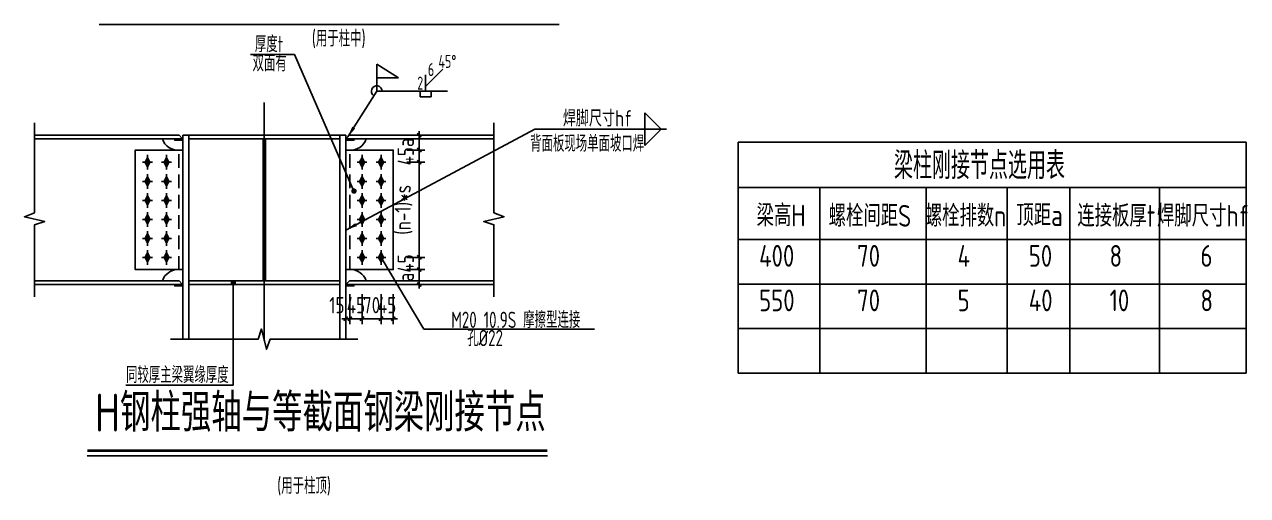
# Model space of a CAD drawing. Extents: x -89996 to 1006241, y -2176 to 440573.
# Drawn here: x 931866 to 954389, y 40483 to 49155 of the extents above; entities that cross this region are included whole.
import ezdxf
from ezdxf.enums import TextEntityAlignment as Align

# ---------------------------------------------------------------- set-up
doc = ezdxf.new("R2010")
doc.units = 0
doc.header["$LTSCALE"] = 1000
doc.header["$MEASUREMENT"] = 0
doc.linetypes.add('DASHED', pattern=[0.75, 0.5, -0.25])
for name, color, linetype in [('AXIS', 3, 'Continuous'), ('BOLT', 251, 'Continuous'), ('DIM', 146, 'Continuous'), ('GL', 150, 'Continuous'), ('LK 轮廓', 3, 'Continuous'), ('NUM', 7, 'Continuous'), ('PUB_DIM', 3, 'Continuous'), ('PZ', 202, 'Continuous'), ('TEXT', 7, 'Continuous'), ('THIN', 7, 'Continuous'), ('WELD', 7, 'Continuous'), ('引出线', 3, 'Continuous'), ('文字', 7, 'Continuous'), ('板件', 11, 'Continuous'), ('柱构件', 4, 'Continuous')]:
    doc.layers.add(name, color=color, linetype=linetype)
doc.styles.get("Standard").update_dxf_attribs({"font": 'gbenor.shx', "bigfont": 'gbcbig.shx'})
doc.styles.add('TSSD_Dimension', font='Tssdeng.shx', dxfattribs={"width": 0.8, "bigfont": 'hztxt.shx'})
doc.styles.add('TSSD_Label', font='tssdeng.shx', dxfattribs={"width": 0.7, "bigfont": 'hztxt.shx'})
doc.styles.add('TSSD_Norm', font='tssdeng.shx', dxfattribs={"bigfont": 'hztxt.shx'})
doc.dimstyles.new('TSSD_20_100', dxfattribs={"dimtxt": 300, "dimasz": 75, "dimexe": 100, "dimexo": 250, "dimgap": 100, "dimtad": 1, "dimdec": 0, "dimlfac": 0.2, "dimzin": 0, "dimdsep": 46, "dimtxsty": 'TSSD_Dimension', "dimblk": 'ARCHTICK', "dimcen": 0, "dimdle": 100, "dimclrt": 7, "dimadec": 0, "dimazin": 0, "dimtfac": 1, "dimtdec": 0, "dimtix": 1, "dimtmove": 2, "dimatfit": 3, "dimfxl": 0, "dimtolj": 1, "dimtzin": 0, "dimarcsym": 0})
doc.dimstyles.new('TSSD_LEADER_STYLE_200.0', dxfattribs={"dimtxt": 0.18, "dimasz": 200, "dimexe": 0.18, "dimexo": 0.0625, "dimgap": 0.09, "dimtad": 0, "dimtih": 1, "dimtoh": 1, "dimdec": 4, "dimzin": 0, "dimdsep": 46, "dimtxsty": 'Standard', "dimcen": 0.09, "dimadec": 0, "dimazin": 0, "dimtfac": 1, "dimtdec": 4, "dimtofl": 0, "dimtmove": 0, "dimatfit": 3, "dimfxl": 0, "dimtolj": 1, "dimtzin": 0, "dimarcsym": 0})

# ---------------------------------------------------------------- blocks, each defined once
blk = doc.blocks.new('_WELD002')
at = {"color": 0, "linetype": 'ByBlock'}
for p, q in [((0.5, 1), (0, 1)), ((0, 0), (0.5, 0)), ((0.5, 0), (0.5, 1))]:
    blk.add_line(p, q, dxfattribs=at)
blk = doc.blocks.new('_WELD008')
at = {"color": 0, "linetype": 'ByBlock'}
for p, q in [((0, 0.3), (1.061, 1.361)), ((0, 0), (0, 1))]:
    blk.add_line(p, q, dxfattribs=at)
for tag, p in [('B', (0.288, 0.856)), ('C', (1.286, 1.416)), ('A', (-0.303, -0.009))]:
    blk.add_attdef(tag, text='', height=0.8, dxfattribs=at).set_placement(p, align=Align.CENTER)
blk = doc.blocks.new('_WELD001')
at = {"linetype": 'ByBlock'}
h = blk.add_hatch(color=0, dxfattribs=at)
h.paths.add_polyline_path([(0.8, 0.5), (0, 1), (0, 0.5)], flags=16)
edge = h.paths.add_edge_path()
edge.add_line((0.8, 0.5), (0, 1))
edge.add_line((0, 0.5), (0.8, 0.5))
edge.add_line((0, 0), (0, 1))
at = {"color": 0, "linetype": 'ByBlock'}
for p, q in [((0, 0), (0, 1)), ((0.8, 0.5), (0, 1)), ((0, 0.5), (0.8, 0.5))]:
    blk.add_line(p, q, dxfattribs=at)
blk = doc.blocks.new('_ArchTick')
at = {"color": 0, "linetype": 'ByBlock', "const_width": 0.4}
blk.add_lwpolyline([(-0.5, -0.5), (0.5, 0.5)], dxfattribs=at)
blk = doc.blocks.new('*D1041')
at = {"layer": 'Defpoints', "color": 0, "transparency": 16777216}
for p in [(938658, 44643), (939137, 44643), (938658, 44368)]:
    blk.add_point(p, dxfattribs=at)
at = {"layer": 'DIM', "color": 0, "lineweight": -2, "transparency": 16777216}
for p, q in [((938908, 44643), (939237, 44643)), ((939137, 44643), (939137, 44718)), ((939137, 44368), (939137, 44643)), ((938908, 44368), (939237, 44368)), ((939137, 44368), (939137, 44293))]:
    blk.add_line(p, q, dxfattribs=at)
at = {"layer": 'DIM', "color": 0, "lineweight": -2, "transparency": 16777216, "xscale": 75, "yscale": 75, "zscale": 75}
for p, rotation in [((939137, 44643), 270), ((939137, 44368), 90)]:
    blk.add_blockref('_ArchTick', p, dxfattribs=dict(at, rotation=rotation))
at = {"layer": 'DIM', "color": 7, "transparency": 16777216, "insert": (938887, 44505), "char_height": 300, "attachment_point": 5, "rotation": 90, "style": 'TSSD_Dimension'}
blk.add_mtext('\\A1;a', dxfattribs=at)
blk = doc.blocks.new('*D1042')
at = {"layer": 'Defpoints', "color": 0, "transparency": 16777216}
for p in [(938658, 47118), (939137, 47118), (938658, 46843)]:
    blk.add_point(p, dxfattribs=at)
at = {"layer": 'DIM', "color": 0, "lineweight": -2, "transparency": 16777216}
for p, q in [((938908, 47118), (939237, 47118)), ((939137, 47118), (939137, 47193)), ((939137, 46843), (939137, 47118)), ((938908, 46843), (939237, 46843)), ((939137, 46843), (939137, 46768))]:
    blk.add_line(p, q, dxfattribs=at)
at = {"layer": 'DIM', "color": 0, "lineweight": -2, "transparency": 16777216, "xscale": 75, "yscale": 75, "zscale": 75}
for p, rotation in [((939137, 47118), 270), ((939137, 46843), 90)]:
    blk.add_blockref('_ArchTick', p, dxfattribs=dict(at, rotation=rotation))
at = {"layer": 'DIM', "color": 7, "transparency": 16777216, "insert": (938887, 46980), "char_height": 300, "attachment_point": 5, "rotation": 90, "style": 'TSSD_Dimension'}
blk.add_mtext('\\A1;a', dxfattribs=at)
blk = doc.blocks.new('*D1043')
at = {"layer": 'Defpoints', "color": 0, "transparency": 16777216}
for p in [(938658, 44868), (939137, 44868), (938658, 44643)]:
    blk.add_point(p, dxfattribs=at)
at = {"layer": 'DIM', "color": 0, "lineweight": -2, "transparency": 16777216}
for p, q in [((938908, 44868), (939237, 44868)), ((939137, 44868), (939137, 44943)), ((939137, 44643), (939137, 44868)), ((938908, 44643), (939237, 44643)), ((939137, 44643), (939137, 44568))]:
    blk.add_line(p, q, dxfattribs=at)
at = {"layer": 'DIM', "color": 0, "lineweight": -2, "transparency": 16777216, "xscale": 75, "yscale": 75, "zscale": 75}
for p, rotation in [((939137, 44868), 270), ((939137, 44643), 90)]:
    blk.add_blockref('_ArchTick', p, dxfattribs=dict(at, rotation=rotation))
at = {"layer": 'DIM', "color": 7, "transparency": 16777216, "insert": (938887, 44755), "char_height": 300, "attachment_point": 5, "rotation": 90, "style": 'TSSD_Dimension'}
blk.add_mtext('\\A1;45', dxfattribs=at)
blk = doc.blocks.new('*D1044')
at = {"layer": 'Defpoints', "color": 0, "transparency": 16777216}
for p in [(938658, 46843), (939137, 46843), (938658, 46618)]:
    blk.add_point(p, dxfattribs=at)
at = {"layer": 'DIM', "color": 0, "lineweight": -2, "transparency": 16777216}
for p, q in [((939137, 46843), (939137, 46918)), ((938908, 46843), (939237, 46843)), ((939137, 46618), (939137, 46843)), ((938908, 46618), (939237, 46618)), ((939137, 46618), (939137, 46543))]:
    blk.add_line(p, q, dxfattribs=at)
at = {"layer": 'DIM', "color": 0, "lineweight": -2, "transparency": 16777216, "xscale": 75, "yscale": 75, "zscale": 75}
for p, rotation in [((939137, 46843), 270), ((939137, 46618), 90)]:
    blk.add_blockref('_ArchTick', p, dxfattribs=dict(at, rotation=rotation))
at = {"layer": 'DIM', "color": 7, "transparency": 16777216, "insert": (938887, 46730), "char_height": 300, "attachment_point": 5, "rotation": 90, "style": 'TSSD_Dimension'}
blk.add_mtext('\\A1;45', dxfattribs=at)
blk = doc.blocks.new('*D1045')
at = {"layer": 'Defpoints', "color": 0, "transparency": 16777216}
for p in [(938658, 46618), (939137, 46618), (938658, 44868)]:
    blk.add_point(p, dxfattribs=at)
at = {"layer": 'DIM', "color": 0, "lineweight": -2, "transparency": 16777216}
for p, q in [((939137, 44768), (939137, 46718)), ((938908, 46618), (939237, 46618)), ((938908, 44868), (939237, 44868))]:
    blk.add_line(p, q, dxfattribs=at)
at = {"layer": 'DIM', "color": 0, "lineweight": -2, "transparency": 16777216, "xscale": 75, "yscale": 75, "zscale": 75}
for p, rotation in [((939137, 46618), 90), ((939137, 44868), 270)]:
    blk.add_blockref('_ArchTick', p, dxfattribs=dict(at, rotation=rotation))
at = {"layer": 'DIM', "color": 7, "transparency": 16777216, "insert": (938847, 45743), "char_height": 300, "attachment_point": 5, "rotation": 90, "style": 'TSSD_Dimension'}
blk.add_mtext('\\A1;(n-1)*s', dxfattribs=at)
blk = doc.blocks.new('*D1046')
at = {"layer": 'Defpoints', "color": 0, "transparency": 16777216}
for p in [(937783, 44438), (937858, 44438), (937858, 43738)]:
    blk.add_point(p, dxfattribs=at)
at = {"layer": 'DIM', "color": 0, "lineweight": -2, "transparency": 16777216}
for p, q in [((937783, 44188), (937783, 43638)), ((937858, 44188), (937858, 43638)), ((937783, 43738), (937708, 43738)), ((937783, 43738), (937858, 43738)), ((937858, 43738), (937933, 43738))]:
    blk.add_line(p, q, dxfattribs=at)
at = {"layer": 'DIM', "color": 0, "lineweight": -2, "transparency": 16777216, "xscale": 75, "yscale": 75, "zscale": 75}
blk.add_blockref('_ArchTick', (937783, 43738), dxfattribs=at)
at = {"layer": 'DIM', "color": 0, "lineweight": -2, "transparency": 16777216, "xscale": 75, "yscale": 75, "zscale": 75, "rotation": 180}
blk.add_blockref('_ArchTick', (937858, 43738), dxfattribs=at)
at = {"layer": 'DIM', "color": 7, "transparency": 16777216, "insert": (937619, 43988), "char_height": 300, "attachment_point": 5, "style": 'TSSD_Dimension'}
blk.add_mtext('\\A1;15', dxfattribs=at)
blk = doc.blocks.new('*D1047')
at = {"layer": 'Defpoints', "color": 0, "transparency": 16777216}
for p in [(938433, 44438), (938658, 44438), (938658, 43738)]:
    blk.add_point(p, dxfattribs=at)
at = {"layer": 'DIM', "color": 0, "lineweight": -2, "transparency": 16777216}
for p, q in [((938433, 44188), (938433, 43638)), ((938658, 44188), (938658, 43638)), ((938433, 43738), (938358, 43738)), ((938433, 43738), (938658, 43738)), ((938658, 43738), (938733, 43738))]:
    blk.add_line(p, q, dxfattribs=at)
at = {"layer": 'DIM', "color": 0, "lineweight": -2, "transparency": 16777216, "xscale": 75, "yscale": 75, "zscale": 75}
blk.add_blockref('_ArchTick', (938433, 43738), dxfattribs=at)
at = {"layer": 'DIM', "color": 0, "lineweight": -2, "transparency": 16777216, "xscale": 75, "yscale": 75, "zscale": 75, "rotation": 180}
blk.add_blockref('_ArchTick', (938658, 43738), dxfattribs=at)
at = {"layer": 'DIM', "color": 7, "transparency": 16777216, "insert": (938545, 43988), "char_height": 300, "attachment_point": 5, "style": 'TSSD_Dimension'}
blk.add_mtext('\\A1;45', dxfattribs=at)
blk = doc.blocks.new('*D1048')
at = {"layer": 'Defpoints', "color": 0, "transparency": 16777216}
for p in [(937858, 44438), (938083, 44438), (938083, 43738)]:
    blk.add_point(p, dxfattribs=at)
at = {"layer": 'DIM', "color": 0, "lineweight": -2, "transparency": 16777216}
for p, q in [((937858, 44188), (937858, 43638)), ((938083, 44188), (938083, 43638)), ((937858, 43738), (937783, 43738)), ((937858, 43738), (938083, 43738)), ((938083, 43738), (938158, 43738))]:
    blk.add_line(p, q, dxfattribs=at)
at = {"layer": 'DIM', "color": 0, "lineweight": -2, "transparency": 16777216, "xscale": 75, "yscale": 75, "zscale": 75}
blk.add_blockref('_ArchTick', (937858, 43738), dxfattribs=at)
at = {"layer": 'DIM', "color": 0, "lineweight": -2, "transparency": 16777216, "xscale": 75, "yscale": 75, "zscale": 75, "rotation": 180}
blk.add_blockref('_ArchTick', (938083, 43738), dxfattribs=at)
at = {"layer": 'DIM', "color": 7, "transparency": 16777216, "insert": (937970, 43988), "char_height": 300, "attachment_point": 5, "style": 'TSSD_Dimension'}
blk.add_mtext('\\A1;45', dxfattribs=at)
blk = doc.blocks.new('_WELD004')
at = {"color": 0, "linetype": 'ByBlock'}
for p, q in [((0, 1), (1, 0)), ((0, 0), (0, 1))]:
    blk.add_line(p, q, dxfattribs=at)
blk = doc.blocks.new('*D1049')
at = {"layer": 'Defpoints', "color": 0, "ltscale": 1000, "transparency": 16777216}
for p in [(938083, 44188), (938433, 44188), (938433, 43738)]:
    blk.add_point(p, dxfattribs=at)
at = {"layer": 'DIM', "color": 0, "lineweight": -2, "ltscale": 1000, "transparency": 16777216}
for p, q in [((938083, 43938), (938083, 43638)), ((938433, 43938), (938433, 43638)), ((938083, 43738), (938008, 43738)), ((938083, 43738), (938433, 43738)), ((938433, 43738), (938508, 43738))]:
    blk.add_line(p, q, dxfattribs=at)
at = {"layer": 'DIM', "color": 0, "lineweight": -2, "ltscale": 1000, "transparency": 16777216, "xscale": 75, "yscale": 75, "zscale": 75}
blk.add_blockref('_ArchTick', (938083, 43738), dxfattribs=at)
at = {"layer": 'DIM', "color": 0, "lineweight": -2, "ltscale": 1000, "transparency": 16777216, "xscale": 75, "yscale": 75, "zscale": 75, "rotation": 180}
blk.add_blockref('_ArchTick', (938433, 43738), dxfattribs=at)
at = {"layer": 'DIM', "color": 7, "ltscale": 1000, "transparency": 16777216, "insert": (938258, 43988), "char_height": 300, "attachment_point": 5, "style": 'TSSD_Dimension'}
blk.add_mtext('\\A1;70', dxfattribs=at)

msp = doc.modelspace()

# ---------------------------------------------------------------- hatches: boundary and pattern name
at = {"layer": 'BOLT'}
for points in [[(934132.74, 46707.56), (934087.74, 46617.56), (934132.74, 46527.56), (934177.74, 46617.56)], [(934482.74, 46707.56), (934437.74, 46617.56), (934482.74, 46527.56), (934527.74, 46617.56)], [(938082.74, 46707.56), (938127.74, 46617.56), (938082.74, 46527.56), (938037.74, 46617.56)], [(938432.74, 46707.56), (938477.74, 46617.56), (938432.74, 46527.56), (938387.74, 46617.56)], [(934132.74, 46357.56), (934087.74, 46267.56), (934132.74, 46177.56), (934177.74, 46267.56)], [(934482.74, 46357.56), (934437.74, 46267.56), (934482.74, 46177.56), (934527.74, 46267.56)], [(938082.74, 46357.56), (938127.74, 46267.56), (938082.74, 46177.56), (938037.74, 46267.56)], [(938432.74, 46357.56), (938477.74, 46267.56), (938432.74, 46177.56), (938387.74, 46267.56)], [(934132.74, 46007.56), (934087.74, 45917.56), (934132.74, 45827.56), (934177.74, 45917.56)], [(934482.74, 46007.56), (934437.74, 45917.56), (934482.74, 45827.56), (934527.74, 45917.56)], [(938082.74, 46007.56), (938127.74, 45917.56), (938082.74, 45827.56), (938037.74, 45917.56)], [(938432.74, 46007.56), (938477.74, 45917.56), (938432.74, 45827.56), (938387.74, 45917.56)], [(934132.74, 45657.56), (934087.74, 45567.56), (934132.74, 45477.56), (934177.74, 45567.56)], [(934482.74, 45657.56), (934437.74, 45567.56), (934482.74, 45477.56), (934527.74, 45567.56)], [(938082.74, 45657.56), (938127.74, 45567.56), (938082.74, 45477.56), (938037.74, 45567.56)], [(938432.74, 45657.56), (938477.74, 45567.56), (938432.74, 45477.56), (938387.74, 45567.56)], [(934132.74, 45307.56), (934087.74, 45217.56), (934132.74, 45127.56), (934177.74, 45217.56)], [(934482.74, 45307.56), (934437.74, 45217.56), (934482.74, 45127.56), (934527.74, 45217.56)], [(938082.74, 45307.56), (938127.74, 45217.56), (938082.74, 45127.56), (938037.74, 45217.56)], [(938432.74, 45307.56), (938477.74, 45217.56), (938432.74, 45127.56), (938387.74, 45217.56)], [(934132.74, 44957.56), (934087.74, 44867.56), (934132.74, 44777.56), (934177.74, 44867.56)], [(934482.74, 44957.56), (934437.74, 44867.56), (934482.74, 44777.56), (934527.74, 44867.56)], [(938082.74, 44957.56), (938127.74, 44867.56), (938082.74, 44777.56), (938037.74, 44867.56)], [(938432.74, 44957.56), (938477.74, 44867.56), (938432.74, 44777.56), (938387.74, 44867.56)]]:
    msp.add_hatch(color=256, dxfattribs=at).paths.add_polyline_path(points)

# ---------------------------------------------------------------- linework, layer by layer
at = {"layer": 'AXIS'}
msp.add_line((936282.74, 47721), (936282.74, 43336.44), dxfattribs=at)
at = {"layer": 'BOLT'}
for p, q in [((934132.74, 46707.56), (934087.74, 46617.56)), ((934132.74, 46752.56), (934132.74, 46482.56)), ((934132.74, 46707.56), (934177.74, 46617.56)), ((934482.74, 46707.56), (934437.74, 46617.56)), ((934482.74, 46752.56), (934482.74, 46482.56)), ((934482.74, 46707.56), (934527.74, 46617.56)), ((938082.74, 46707.56), (938037.74, 46617.56)), ((938082.74, 46752.56), (938082.74, 46482.56)), ((938082.74, 46707.56), (938127.74, 46617.56)), ((938432.74, 46707.56), (938387.74, 46617.56)), ((938432.74, 46752.56), (938432.74, 46482.56)), ((938432.74, 46707.56), (938477.74, 46617.56)), ((934042.74, 46617.56), (934222.74, 46617.56)), ((934132.74, 46527.56), (934087.74, 46617.56)), ((934132.74, 46527.56), (934177.74, 46617.56)), ((934132.74, 46402.56), (934132.74, 46132.56)), ((934392.74, 46617.56), (934572.74, 46617.56)), ((934482.74, 46527.56), (934437.74, 46617.56)), ((934482.74, 46527.56), (934527.74, 46617.56)), ((934482.74, 46402.56), (934482.74, 46132.56)), ((938172.74, 46617.56), (937992.74, 46617.56)), ((938082.74, 46527.56), (938037.74, 46617.56)), ((938082.74, 46527.56), (938127.74, 46617.56)), ((938082.74, 46402.56), (938082.74, 46132.56)), ((938522.74, 46617.56), (938342.74, 46617.56)), ((938432.74, 46527.56), (938387.74, 46617.56)), ((938432.74, 46527.56), (938477.74, 46617.56)), ((938432.74, 46402.56), (938432.74, 46132.56)), ((934042.74, 46267.56), (934222.74, 46267.56)), ((934132.74, 46357.56), (934087.74, 46267.56)), ((934132.74, 46177.56), (934087.74, 46267.56)), ((934132.74, 46357.56), (934177.74, 46267.56)), ((934132.74, 46177.56), (934177.74, 46267.56)), ((934392.74, 46267.56), (934572.74, 46267.56)), ((934482.74, 46357.56), (934437.74, 46267.56)), ((934482.74, 46177.56), (934437.74, 46267.56)), ((934482.74, 46357.56), (934527.74, 46267.56)), ((934482.74, 46177.56), (934527.74, 46267.56)), ((938172.74, 46267.56), (937992.74, 46267.56)), ((938082.74, 46357.56), (938037.74, 46267.56)), ((938082.74, 46177.56), (938037.74, 46267.56)), ((938082.74, 46357.56), (938127.74, 46267.56)), ((938082.74, 46177.56), (938127.74, 46267.56)), ((938522.74, 46267.56), (938342.74, 46267.56)), ((938432.74, 46357.56), (938387.74, 46267.56)), ((938432.74, 46177.56), (938387.74, 46267.56)), ((938432.74, 46357.56), (938477.74, 46267.56)), ((938432.74, 46177.56), (938477.74, 46267.56)), ((934132.74, 46007.56), (934087.74, 45917.56)), ((934132.74, 46052.56), (934132.74, 45782.56)), ((934132.74, 46007.56), (934177.74, 45917.56)), ((934482.74, 46007.56), (934437.74, 45917.56)), ((934482.74, 46052.56), (934482.74, 45782.56)), ((934482.74, 46007.56), (934527.74, 45917.56)), ((938082.74, 46007.56), (938037.74, 45917.56)), ((938082.74, 46052.56), (938082.74, 45782.56)), ((938082.74, 46007.56), (938127.74, 45917.56)), ((938432.74, 46007.56), (938387.74, 45917.56)), ((938432.74, 46052.56), (938432.74, 45782.56)), ((938432.74, 46007.56), (938477.74, 45917.56)), ((934042.74, 45917.56), (934222.74, 45917.56)), ((934132.74, 45827.56), (934087.74, 45917.56)), ((934132.74, 45827.56), (934177.74, 45917.56)), ((934392.74, 45917.56), (934572.74, 45917.56)), ((934482.74, 45827.56), (934437.74, 45917.56)), ((934482.74, 45827.56), (934527.74, 45917.56)), ((938172.74, 45917.56), (937992.74, 45917.56)), ((938082.74, 45827.56), (938037.74, 45917.56)), ((938082.74, 45827.56), (938127.74, 45917.56)), ((938522.74, 45917.56), (938342.74, 45917.56)), ((938432.74, 45827.56), (938387.74, 45917.56)), ((938432.74, 45827.56), (938477.74, 45917.56)), ((934042.74, 45567.56), (934222.74, 45567.56)), ((934132.74, 45657.56), (934087.74, 45567.56)), ((934132.74, 45477.56), (934087.74, 45567.56)), ((934132.74, 45702.56), (934132.74, 45432.56)), ((934132.74, 45657.56), (934177.74, 45567.56)), ((934132.74, 45477.56), (934177.74, 45567.56)), ((934392.74, 45567.56), (934572.74, 45567.56)), ((934482.74, 45657.56), (934437.74, 45567.56)), ((934482.74, 45477.56), (934437.74, 45567.56)), ((934482.74, 45702.56), (934482.74, 45432.56)), ((934482.74, 45657.56), (934527.74, 45567.56)), ((934482.74, 45477.56), (934527.74, 45567.56)), ((938172.74, 45567.56), (937992.74, 45567.56)), ((938082.74, 45657.56), (938037.74, 45567.56)), ((938082.74, 45477.56), (938037.74, 45567.56)), ((938082.74, 45702.56), (938082.74, 45432.56)), ((938082.74, 45657.56), (938127.74, 45567.56)), ((938082.74, 45477.56), (938127.74, 45567.56)), ((938522.74, 45567.56), (938342.74, 45567.56)), ((938432.74, 45657.56), (938387.74, 45567.56)), ((938432.74, 45477.56), (938387.74, 45567.56)), ((938432.74, 45702.56), (938432.74, 45432.56)), ((938432.74, 45657.56), (938477.74, 45567.56)), ((938432.74, 45477.56), (938477.74, 45567.56)), ((934132.74, 45307.56), (934087.74, 45217.56)), ((934132.74, 45352.56), (934132.74, 45082.56)), ((934132.74, 45307.56), (934177.74, 45217.56)), ((934482.74, 45307.56), (934437.74, 45217.56)), ((934482.74, 45352.56), (934482.74, 45082.56)), ((934482.74, 45307.56), (934527.74, 45217.56)), ((938082.74, 45307.56), (938037.74, 45217.56)), ((938082.74, 45352.56), (938082.74, 45082.56)), ((938082.74, 45307.56), (938127.74, 45217.56)), ((938432.74, 45307.56), (938387.74, 45217.56)), ((938432.74, 45352.56), (938432.74, 45082.56)), ((938432.74, 45307.56), (938477.74, 45217.56)), ((934042.74, 45217.56), (934222.74, 45217.56)), ((934132.74, 45127.56), (934087.74, 45217.56)), ((934132.74, 45127.56), (934177.74, 45217.56)), ((934392.74, 45217.56), (934572.74, 45217.56)), ((934482.74, 45127.56), (934437.74, 45217.56)), ((934482.74, 45127.56), (934527.74, 45217.56)), ((938172.74, 45217.56), (937992.74, 45217.56)), ((938082.74, 45127.56), (938037.74, 45217.56)), ((938082.74, 45127.56), (938127.74, 45217.56)), ((938522.74, 45217.56), (938342.74, 45217.56)), ((938432.74, 45127.56), (938387.74, 45217.56)), ((938432.74, 45127.56), (938477.74, 45217.56)), ((934042.74, 44867.56), (934222.74, 44867.56)), ((934132.74, 44957.56), (934087.74, 44867.56)), ((934132.74, 44777.56), (934087.74, 44867.56)), ((934132.74, 45002.56), (934132.74, 44732.56)), ((934132.74, 44957.56), (934177.74, 44867.56)), ((934132.74, 44777.56), (934177.74, 44867.56)), ((934392.74, 44867.56), (934572.74, 44867.56)), ((934482.74, 44957.56), (934437.74, 44867.56)), ((934482.74, 44777.56), (934437.74, 44867.56)), ((934482.74, 45002.56), (934482.74, 44732.56)), ((934482.74, 44957.56), (934527.74, 44867.56)), ((934482.74, 44777.56), (934527.74, 44867.56)), ((938172.74, 44867.56), (937992.74, 44867.56)), ((938082.74, 44957.56), (938037.74, 44867.56)), ((938082.74, 44777.56), (938037.74, 44867.56)), ((938082.74, 45002.56), (938082.74, 44732.56)), ((938082.74, 44957.56), (938127.74, 44867.56)), ((938082.74, 44777.56), (938127.74, 44867.56)), ((938522.74, 44867.56), (938342.74, 44867.56)), ((938432.74, 44957.56), (938387.74, 44867.56)), ((938432.74, 44777.56), (938387.74, 44867.56)), ((938432.74, 45002.56), (938432.74, 44732.56)), ((938432.74, 44957.56), (938477.74, 44867.56)), ((938432.74, 44777.56), (938477.74, 44867.56))]:
    msp.add_line(p, q, dxfattribs=at)
at = {"layer": 'GL'}
for p, q in [((934712.74, 47117.56), (932053.33, 47117.56)), ((934772.74, 47057.56), (934712.74, 47117.56)), ((937792.74, 47057.56), (937852.74, 47117.56)), ((937852.74, 47117.56), (940512.15, 47117.56)), ((934782.74, 47047.56), (932053.33, 47047.56)), ((934772.74, 47047.56), (934772.74, 47057.56)), ((937782.74, 47047.56), (940512.15, 47047.56)), ((937792.74, 47047.56), (937792.74, 47057.56)), ((934712.74, 44437.56), (932053.33, 44437.56)), ((934772.74, 44377.56), (934712.74, 44437.56)), ((934772.74, 44367.56), (934772.74, 44377.56)), ((937792.74, 44377.56), (937852.74, 44437.56)), ((937792.74, 44367.56), (937792.74, 44377.56)), ((937852.74, 44437.56), (940512.15, 44437.56)), ((934782.74, 44367.56), (932053.33, 44367.56)), ((937782.74, 44367.56), (940512.15, 44367.56))]:
    msp.add_line(p, q, dxfattribs=at)
at = {"layer": 'GL', "linetype": 'DASHED', "ltscale": 0.5}
for p, q in [((934707.74, 44642.56), (934707.74, 46842.56)), ((937857.74, 44642.56), (937857.74, 46842.56))]:
    msp.add_line(p, q, dxfattribs=at)
at = {"layer": 'GL'}
for centre, start, end in [((934688.37, 47135.79), 197.473053, 273.778814), ((937877.11, 47135.79), 266.221186, 342.526947), ((934688.37, 44349.32), 86.221186, 162.526947), ((937877.11, 44349.32), 17.473053, 93.778814)]:
    msp.add_arc(centre, 293.88, start, end, dxfattribs=at)
at = {"layer": 'LK 轮廓', "ltscale": 1000}
for p, q in [((945010.66, 46985.67), (954361.83, 46985.67)), ((945010.66, 46154.81), (954361.83, 46154.81)), ((945010.66, 46154.81), (954361.83, 46154.81)), ((945010.66, 46154.81), (954361.83, 46154.81)), ((945010.66, 46154.81), (954361.83, 46154.81)), ((946511.24, 46154.81), (946511.24, 42736.63)), ((946511.24, 46154.81), (946511.24, 42736.63)), ((948469.51, 46154.81), (948469.51, 42736.63)), ((949961.24, 46154.81), (949961.24, 42736.63)), ((949961.24, 46154.81), (949961.24, 42736.63)), ((949961.24, 46154.81), (949961.24, 42736.63)), ((949961.24, 46154.81), (949961.24, 42736.63)), ((949961.24, 46154.81), (949961.24, 42736.63)), ((951114.2, 46154.81), (951114.2, 42736.63)), ((952767.42, 46154.81), (952767.42, 42736.63)), ((945010.66, 45194.81), (954361.83, 45194.81)), ((945010.66, 45194.81), (954361.83, 45194.81)), ((945010.66, 45194.81), (954361.83, 45194.81)), ((945010.66, 45194.81), (954361.83, 45194.81)), ((945010.66, 45194.81), (954361.83, 45194.81)), ((945010.66, 45194.81), (954361.83, 45194.81)), ((945010.66, 45194.81), (954361.83, 45194.81)), ((945010.66, 44375.42), (954361.83, 44375.42)), ((945010.66, 44375.42), (954361.83, 44375.42)), ((945010.66, 44375.42), (954361.83, 44375.42)), ((945010.66, 44375.42), (954361.83, 44375.42)), ((945010.66, 44375.42), (954361.83, 44375.42)), ((945010.66, 44375.42), (954361.83, 44375.42)), ((945010.66, 44375.42), (954361.83, 44375.42)), ((945010.66, 43556.02), (954361.83, 43556.02)), ((945010.66, 42736.63), (954361.83, 42736.63)), ((945010.66, 42736.63), (954361.83, 42736.63)), ((945010.66, 42736.63), (954361.83, 42736.63)), ((945010.66, 42736.63), (954361.83, 42736.63)), ((945010.66, 42736.63), (954361.83, 42736.63)), ((945010.66, 42736.63), (954361.83, 42736.63)), ((945010.66, 42736.63), (954361.83, 42736.63)), ((945010.66, 42736.63), (954361.83, 42736.63)), ((945010.66, 42736.63), (954361.83, 42736.63)), ((945010.66, 42736.63), (954361.83, 42736.63)), ((945010.66, 42736.63), (954361.83, 42736.63)), ((945010.66, 42736.63), (954361.83, 42736.63)), ((945010.66, 42736.63), (954361.83, 42736.63)), ((945010.66, 42736.63), (954361.83, 42736.63)), ((945010.66, 42736.63), (954361.83, 42736.63)), ((945010.66, 42736.63), (954361.83, 42736.63)), ((945010.66, 42736.63), (954361.83, 42736.63)), ((945010.66, 42736.63), (954361.83, 42736.63)), ((945010.66, 42736.63), (954361.83, 42736.63)), ((945010.66, 42736.63), (954361.83, 42736.63)), ((945010.66, 42736.63), (954361.83, 42736.63)), ((945010.66, 42736.63), (954361.83, 42736.63)), ((945010.66, 42736.63), (954361.83, 42736.63)), ((945010.66, 42736.63), (954361.83, 42736.63)), ((945010.66, 42736.63), (954361.83, 42736.63)), ((945010.66, 42736.63), (954361.83, 42736.63)), ((945010.66, 42736.63), (954361.83, 42736.63)), ((945010.66, 42736.63), (954361.83, 42736.63)), ((945010.66, 42736.63), (954361.83, 42736.63)), ((945010.66, 42736.63), (954361.83, 42736.63)), ((945010.66, 42736.63), (954361.83, 42736.63)), ((945010.66, 42736.63), (954361.83, 42736.63)), ((945010.66, 42736.63), (954361.83, 42736.63)), ((945010.66, 42736.63), (954361.83, 42736.63)), ((945010.66, 42736.63), (954361.83, 42736.63)), ((945010.66, 42736.63), (954361.83, 42736.63))]:
    msp.add_line(p, q, dxfattribs=at)
for points in [[(945010.66, 46985.67), (954361.83, 46985.67)], [(945010.66, 42736.63), (954361.83, 42736.63), (954361.83, 46985.67), (945010.66, 46985.67), (945010.66, 42736.63)]]:
    msp.add_lwpolyline(points, dxfattribs=at)
msp.add_lwpolyline([(945010.66, 46985.67), (954361.83, 46985.67)], close=True, dxfattribs=at)
at = {"layer": 'NUM', "const_width": 50}
msp.add_lwpolyline([(933023.63, 41311.32), (941496.5, 41311.32)], dxfattribs=at)
at = {"layer": 'PUB_DIM'}
for points in [[(932053.33, 44142.56), (932053.33, 44367.56), (932053.33, 45466.92), (932240.83, 45526.92), (931866.3, 45615.65), (932053.33, 45688.92), (932053.33, 47117.56), (932053.33, 47342.56)], [(940512.15, 44142.56), (940512.15, 44367.56), (940512.15, 45466.92), (940324.65, 45526.92), (940699.18, 45615.65), (940512.15, 45688.92), (940512.15, 47117.56), (940512.15, 47342.56)], [(934557.74, 43364.2), (934782.74, 43364.2), (936171.74, 43364.2), (936231.74, 43551.7), (936320.48, 43177.17), (936393.74, 43364.2), (937782.74, 43364.2), (938007.74, 43364.2)]]:
    msp.add_lwpolyline(points, dxfattribs=at)
at = {"layer": 'PZ', "ltscale": 1000}
for p, q in [((934782.74, 47117.56), (937782.74, 47117.56)), ((934892.74, 47047.56), (937672.74, 47047.56)), ((936262.74, 44437.56), (936262.74, 47047.56)), ((936302.74, 44437.56), (936302.74, 47047.56)), ((934892.74, 44437.56), (937672.74, 44437.56)), ((934892.74, 44367.56), (937672.74, 44367.56))]:
    msp.add_line(p, q, dxfattribs=at)
for points in [[(934782.74, 46842.56), (933907.74, 46842.56), (933907.74, 44642.56), (934782.74, 44642.56)], [(937782.74, 46842.56), (938657.74, 46842.56), (938657.74, 44642.56), (937782.74, 44642.56)]]:
    msp.add_lwpolyline(points, close=True, dxfattribs=at)
at = {"layer": 'THIN', "ltscale": 1000}
for points in [[(933241.41, 49155.39), (941714.28, 49155.39)], [(933023.63, 41211.32), (941496.5, 41211.32)]]:
    msp.add_lwpolyline(points, dxfattribs=at)
at = {"layer": 'WELD'}
msp.add_line((938354.08, 47925.81), (939654.08, 47925.81), dxfattribs=at)
at = {"layer": 'WELD', "ltscale": 1000}
msp.add_line((941267.81, 47227.17), (943690.69, 47227.17), dxfattribs=at)
at = {"layer": 'WELD'}
msp.add_arc((938354.08, 47925.81), 100, 0, 237.630849, dxfattribs=at)
at = {"layer": '引出线', "ltscale": 1000}
for p, q in [((936838.2, 48604.23), (936030.8, 48604.23)), ((937934.65, 46087.94), (936838.2, 48604.23)), ((939218.94, 43544.38), (938432.74, 44867.56)), ((935711.44, 42515.73), (935711.44, 44401.61)), ((939218.94, 43544.38), (942361.21, 43544.38)), ((933732.47, 42515.73), (935711.44, 42515.73))]:
    msp.add_line(p, q, dxfattribs=at)
at = {"layer": '引出线', "ltscale": 1000, "const_width": 50}
for points in [[(937909.65, 46087.94, 1), (937959.65, 46087.94, 1)], [(935686.44, 44401.61, 1), (935736.44, 44401.61, 1)]]:
    msp.add_lwpolyline(points, format="xyb", close=True, dxfattribs=at)
at = {"layer": '板件'}
for points in [[(934782.74, 47047.56), (934632.74, 47047.56), (934632.74, 47022.56), (934782.74, 47022.56)], [(937782.74, 47047.56), (937932.74, 47047.56), (937932.74, 47022.56), (937782.74, 47022.56)], [(934782.74, 44367.56), (934632.74, 44367.56), (934632.74, 44342.56), (934782.74, 44342.56)], [(937782.74, 44367.56), (937932.74, 44367.56), (937932.74, 44342.56), (937782.74, 44342.56)]]:
    msp.add_lwpolyline(points, close=True, dxfattribs=at)
at = {"layer": '柱构件'}
for p, q in [((934782.74, 43364.2), (934782.74, 47117.56)), ((934892.74, 43364.2), (934892.74, 47117.56)), ((937672.74, 43364.2), (937672.74, 47117.56)), ((937782.74, 43364.2), (937782.74, 47117.56))]:
    msp.add_line(p, q, dxfattribs=at)

# ---------------------------------------------------------------- block references
at = {"layer": 'WELD', "xscale": 500, "yscale": 500, "zscale": 500}
msp.add_blockref('_WELD001', (938354.08, 47925.81), dxfattribs=at)
at = {"layer": 'WELD'}
ref = msp.add_blockref('_WELD008', (939254.08, 47925.81), dxfattribs=dict(at, xscale=300, yscale=300, zscale=300))
ref.add_attrib('9', '6', dxfattribs={"height": 240, "style": 'TSSD_Label', "width": 0.7}).set_placement((939354.08, 48325.81), align=Align.MIDDLE_CENTER)
ref.add_attrib('2', '2', dxfattribs={"height": 240, "style": 'TSSD_Label', "width": 0.7}).set_placement((939154.08, 48075.81), align=Align.MIDDLE_CENTER)
ref.add_attrib('35%%d', '45%%d', dxfattribs={"height": 240, "style": 'TSSD_Label', "width": 0.7}).set_placement((939654.08, 48475.81), align=Align.MIDDLE_CENTER)
at = {"layer": 'WELD', "xscale": 200, "yscale": 200, "zscale": 200, "rotation": 270}
msp.add_blockref('_WELD002', (939154.08, 47925.81), dxfattribs=at)
at = {"layer": 'WELD', "ltscale": 1000, "xscale": 300, "yscale": 300, "zscale": 300}
msp.add_blockref('_WELD004', (943290.69, 47227.17), dxfattribs=at)
at = {"layer": 'WELD', "ltscale": 1000, "xscale": -300, "yscale": 300, "zscale": 300.0000000000001, "rotation": 180}
msp.add_blockref('_WELD004', (943290.69, 47227.17), dxfattribs=at)

# ---------------------------------------------------------------- texts
at = {"layer": 'TEXT', "ltscale": 1000}
for s, style, width, p in [('厚度t', 'TSSD_Label', 0.7, (936110, 48644.2)), ('焊脚尺寸h\x8ef\x8f', 'TSSD_Norm', 0.8, (941781.64, 47277.17)), ('背面板现场单面坡口焊', 'TSSD_Label', 0.7, (941178.79, 46812.51)), ('同较厚主梁翼缘厚度', 'TSSD_Label', 0.7, (933736.31, 42554.1))]:
    msp.add_text(s, height=300, dxfattribs=dict(at, style=style, width=width)).set_placement(p)
at = {"layer": 'TEXT', "ltscale": 1000, "style": 'TSSD_Dimension', "width": 0.7}
for s, p in [('(用于柱中)', (937653.63, 48747.74)), ('双面有', (936381.57, 48291.65)), ('M20 10.9S 摩擦型连接', (940913.53, 43568.05)), ('孔%%C22', (940349.79, 43233.41)), ('(用于柱顶)', (937015.57, 40513.08))]:
    msp.add_text(s, height=300, dxfattribs=at).set_placement(p, align=Align.CENTER)
at = {"layer": 'TEXT', "ltscale": 1000, "style": 'TSSD_Norm', "width": 0.8}
msp.add_text('H钢柱强轴与等截面钢梁刚接节点', height=700, dxfattribs=at).set_placement((933163.63, 41451.32), align=Align.BOTTOM_LEFT)
at = {"layer": '文字', "ltscale": 1000}
for s, height, style, width, p in [('梁柱刚接节点选用表', 500, 'TSSD_Label', 0.7, (949452.89, 46582.6)), ('梁高H', 400, 'TSSD_Norm', 0.8, (945799.28, 45660.18)), ('螺栓间距S', 400, 'TSSD_Norm', 0.8, (947435.27, 45653.48)), ('螺栓排数n', 400, 'TSSD_Norm', 0.8, (949195.24, 45653.48)), ('顶距a', 400, 'TSSD_Norm', 0.8, (950560.19, 45653.48)), ('连接板厚t', 400, 'TSSD_Norm', 0.8, (951972.03, 45653.48)), ('焊脚尺寸h\x8ef\x8f', 400, 'TSSD_Norm', 0.8, (953571.56, 45653.48))]:
    msp.add_text(s, height=height, dxfattribs=dict(at, style=style, width=width)).set_placement(p, align=Align.MIDDLE)
at = {"layer": '文字', "ltscale": 1000, "style": 'TSSD_Norm', "width": 0.8}
for s, p in [('400', (945395.29, 44575.37)), ('70', (947199.68, 44575.37)), ('4', (949050.31, 44575.37)), ('50', (950360.86, 44575.37)), ('8', (951849.18, 44575.37)), ('6', (953523.09, 44575.37)), ('550', (945395.29, 43755.97)), ('70', (947199.68, 43755.97)), ('5', (949050.31, 43755.97)), ('40', (950360.86, 43755.97)), ('10', (951849.18, 43755.97)), ('8', (953523.09, 43755.97))]:
    msp.add_text(s, height=400, dxfattribs=at).set_placement(p, align=Align.BOTTOM_LEFT)

# ---------------------------------------------------------------- dimensions: what is measured, and where the dimension line sits
at = {"layer": 'DIM'}
for base, p1, p2, text, picture, middle in [((939137.33, 47117.56), (938657.74, 46842.56), (938657.74, 47117.56), 'a', '*D1042', (938887.33, 46980.06)), ((939137.33, 46842.56), (938657.74, 46617.56), (938657.74, 46842.56), '45', '*D1044', (938887.33, 46730.06)), ((939137.33, 46617.56), (938657.74, 44867.56), (938657.74, 46617.56), '(n-1)*s', '*D1045', (938846.94, 45742.56)), ((939137.33, 44867.56), (938657.74, 44642.56), (938657.74, 44867.56), '45', '*D1043', (938887.33, 44755.06)), ((939137.33, 44642.56), (938657.74, 44367.56), (938657.74, 44642.56), 'a', '*D1041', (938887.33, 44505.06))]:
    dim = msp.add_linear_dim(base=base, p1=p1, p2=p2, angle=90, text=text, dimstyle='TSSD_20_100', dxfattribs=at)
    dim.commit()
    dim.dimension.update_dxf_attribs({"geometry": picture, "text_midpoint": middle})
dim = msp.add_linear_dim(base=(937857.74, 43738.48), p1=(937782.74, 44437.56), p2=(937857.74, 44437.56), dimstyle='TSSD_20_100', dxfattribs=at)
dim.commit()
dim.dimension.update_dxf_attribs({"geometry": '*D1046', "text_midpoint": (937618.96, 43988.48), "dimtype": 128})
for base, p1, p2, picture, middle in [((938082.74, 43738.48), (937857.74, 44437.56), (938082.74, 44437.56), '*D1048', (937970.24, 43988.48)), ((938657.74, 43738.48), (938432.74, 44437.56), (938657.74, 44437.56), '*D1047', (938545.24, 43988.48))]:
    dim = msp.add_linear_dim(base=base, p1=p1, p2=p2, dimstyle='TSSD_20_100', dxfattribs=at)
    dim.commit()
    dim.dimension.update_dxf_attribs({"geometry": picture, "text_midpoint": middle})
at = {"layer": 'DIM', "ltscale": 1000}
dim = msp.add_linear_dim(base=(938432.74, 43738.48), p1=(938082.74, 44187.56), p2=(938432.74, 44187.56), dimstyle='TSSD_20_100', dxfattribs=at)
dim.commit()
dim.dimension.update_dxf_attribs({"geometry": '*D1049', "text_midpoint": (938257.74, 43988.48)})

# ---------------------------------------------------------------- leaders
at = {"layer": 'WELD'}
msp.add_leader([(937822.74, 47087.56), (938354.08, 47925.81)], dimstyle='TSSD_LEADER_STYLE_200.0', dxfattribs=at)
at = {"layer": 'WELD', "ltscale": 1000}
msp.add_leader([(937795.92, 45376.67), (941267.81, 47227.17)], dimstyle='TSSD_LEADER_STYLE_200.0', dxfattribs=at)

doc.saveas('drawing.dxf')
